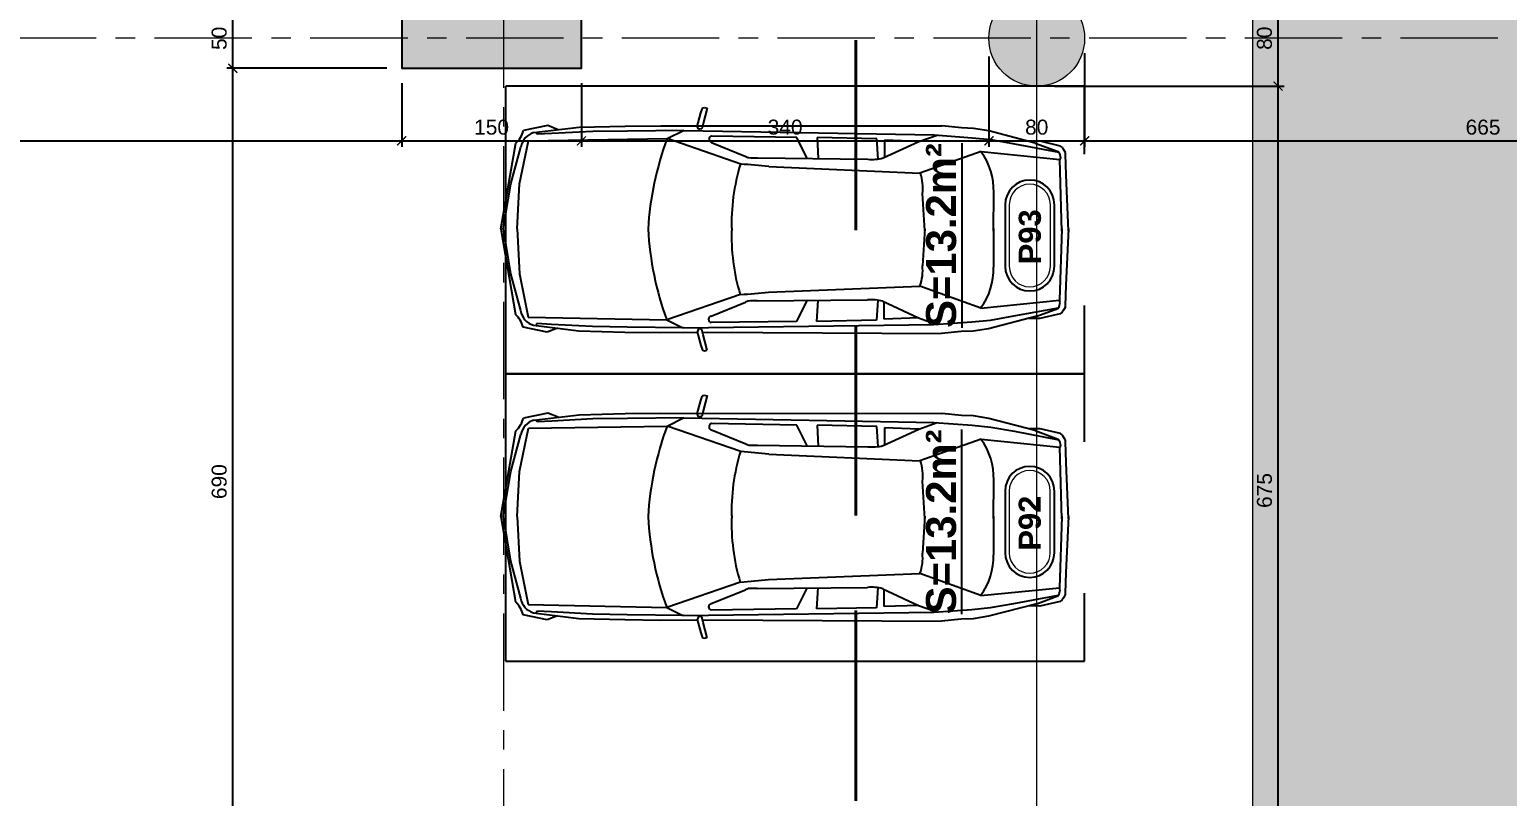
# Model space of a CAD drawing. Header units: centimetres. Extents: x 54080 to 84019, y -57712 to -39496.
# Drawn here: x 56612 to 57846, y -51905 to -51265 of the extents above; entities that cross this region are included whole.
import ezdxf
from ezdxf.enums import TextEntityAlignment as Align

# ---------------------------------------------------------------- set-up
doc = ezdxf.new("R2010")
doc.units = ezdxf.units.CM
doc.header["$LTSCALE"] = 50
doc.header["$MEASUREMENT"] = 0
for name, pattern in [('23486-A01$0${ Chain Double-Dash }', [0]), ('AXES', [2, 1.25, -0.25, 0.25, -0.25]), ('CACHE', [0.375, 0.25, -0.125]), ('CONTINU', [0]), ('DASHED2', [9.525, 6.35, -3.175])]:
    doc.linetypes.add(name, pattern=pattern)
doc.layers.get('0').update_dxf_attribs({"color": 8})
for name, color, linetype in [('AXES', 10, 'AXES'), ('BETON COUPE', 3, 'CONTINU'), ('BETON TRAME', 252, 'Continuous'), ('COTE 50ème', 1, 'Continuous'), ('FINI', 251, 'Continuous'), ('PILIER', 7, 'Continuous'), ('TEXTE', 7, 'Continuous')]:
    doc.layers.add(name, color=color, linetype=linetype)
for name, color, linetype, lineweight in [('BETON HACHURE', 253, 'Continuous', 13), ('EXISTANT COUPE', 251, 'Continuous', 40), ('MACONNERIE COUPE', 7, 'Continuous', 30)]:
    doc.layers.add(name, color=color, linetype=linetype, lineweight=lineweight)
for name, color, linetype, lineweight, true_color in [('HORS GEL', 7, 'CACHE', 15, 0x00661a), ('HORS GEL COTE', 7, 'Continuous', 13, 0x00661a), ('New_2D Drafting - General_Pen_No__4', 252, 'Continuous', 13, 0x696969)]:
    doc.layers.add(name, color=color, linetype=linetype, lineweight=lineweight, true_color=true_color)
doc.layers.add('PREFA MUR SUP TRAME', color=7, linetype='Continuous', true_color=0xd7c7ff)
doc.styles.add('BRMNAMES', font='swisseb.ttf', dxfattribs={"height": 20})
doc.styles.add('RS_TEXT_1.50', font='arial.ttf', dxfattribs={"height": 12.5})
doc.styles.add('RS_TXT_50', font='arial.ttf', dxfattribs={"height": 12.5})
doc.dimstyles.new('RS_50CM_LINEAIRE', dxfattribs={"dimscale": 5, "dimtxt": 12.5, "dimasz": 1.5, "dimexe": 1, "dimexo": 2.5, "dimgap": 1, "dimtad": 1, "dimdec": 1, "dimrnd": 0.5, "dimdsep": 46, "dimtxsty": 'RS_TXT_50', "dimblk1": 'ARCHTICK', "dimblk2": 'ARCHTICK', "dimsah": 1, "dimcen": 2.5, "dimdle": 1, "dimclrt": 4, "dimadec": 0, "dimazin": 2, "dimtfac": 1, "dimtdec": 1, "dimtix": 1, "dimtmove": 2, "dimatfit": 3, "dimfxl": 1, "dimtolj": 1, "dimtzin": 0, "dimarcsym": 0})

# ---------------------------------------------------------------- blocks, each defined once
blk = doc.blocks.new('A$C99aa3423')
at = {"layer": 'AXES', "lineweight": 5, "ltscale": 1.3}
for p, q in [((805, 1580), (805, -1344.97)), ((3195, -410), (-1985, -410))]:
    blk.add_line(p, q, dxfattribs=at)
at = {"layer": 'HORS GEL', "linetype": '23486-A01$0${ Chain Double-Dash }', "ltscale": 1.2}
blk.add_line((1250, -1150), (1250, 1580), dxfattribs=at)
blk = doc.blocks.new('_ArchTick')
at = {"color": 0, "linetype": 'ByBlock', "const_width": 0.15}
blk.add_lwpolyline([(-0.5, -0.5), (0.5, 0.5)], dxfattribs=at)
blk = doc.blocks.new('*D958')
at = {"layer": 'COTE 50ème', "color": 0, "lineweight": -2, "ltscale": 0.5, "transparency": 16777216}
for p, q in [((56910.2, -51297.4), (56776.8, -51297.4)), ((56781.8, -51992.4), (56781.8, -51292.4)), ((56743.6, -51987.4), (56786.8, -51987.4))]:
    blk.add_line(p, q, dxfattribs=at)
at = {"layer": 'Defpoints', "color": 0, "ltscale": 0.5, "transparency": 16777216}
for p in [(56781.8, -51297.4), (56922.7, -51297.4), (56731.1, -51987.4)]:
    blk.add_point(p, dxfattribs=at)
at = {"layer": 'COTE 50ème', "color": 0, "lineweight": -2, "ltscale": 0.5, "transparency": 16777216, "xscale": 7.5, "yscale": 7.5, "zscale": 7.5}
for p, rotation in [((56781.8, -51297.4), 90), ((56781.8, -51987.4), 270)]:
    blk.add_blockref('_ArchTick', p, dxfattribs=dict(at, rotation=rotation))
at = {"layer": 'COTE 50ème', "color": 4, "ltscale": 0.5, "transparency": 16777216, "insert": (56770.4, -51642.4), "char_height": 12.5, "attachment_point": 5, "rotation": 90, "style": 'RS_TXT_50'}
blk.add_mtext('\\A1;690', dxfattribs=at)
blk = doc.blocks.new('*D959')
at = {"layer": 'COTE 50ème', "color": 0, "lineweight": -2, "ltscale": 0.5, "transparency": 16777216}
for p, q in [((56910.2, -51247.4), (56776.8, -51247.4)), ((56781.8, -51302.4), (56781.8, -51242.4)), ((56910.2, -51297.4), (56776.8, -51297.4))]:
    blk.add_line(p, q, dxfattribs=at)
at = {"layer": 'Defpoints', "color": 0, "ltscale": 0.5, "transparency": 16777216}
for p in [(56781.8, -51247.4), (56922.7, -51247.4), (56922.7, -51297.4)]:
    blk.add_point(p, dxfattribs=at)
at = {"layer": 'COTE 50ème', "color": 0, "lineweight": -2, "ltscale": 0.5, "transparency": 16777216, "xscale": 7.5, "yscale": 7.5, "zscale": 7.5}
for p, rotation in [((56781.8, -51247.4), 90), ((56781.8, -51297.4), 270)]:
    blk.add_blockref('_ArchTick', p, dxfattribs=dict(at, rotation=rotation))
at = {"layer": 'COTE 50ème', "color": 4, "ltscale": 0.5, "transparency": 16777216, "insert": (56770.4, -51272.4), "char_height": 12.5, "attachment_point": 5, "rotation": 90, "style": 'RS_TXT_50'}
blk.add_mtext('\\A1;50', dxfattribs=at)
blk = doc.blocks.new('*D978')
at = {"layer": 'COTE 50ème', "color": 0, "lineweight": -2, "ltscale": 0.5, "transparency": 16777216}
for p, q in [((57467.4, -51312.3), (57659.2, -51312.3)), ((57654.2, -51992.4), (57654.2, -51307.3)), ((57505.2, -51987.4), (57659.2, -51987.4))]:
    blk.add_line(p, q, dxfattribs=at)
at = {"layer": 'Defpoints', "color": 0, "ltscale": 0.5, "transparency": 16777216}
for p in [(57454.9, -51312.3), (57654.2, -51312.3), (57492.7, -51987.4)]:
    blk.add_point(p, dxfattribs=at)
at = {"layer": 'COTE 50ème', "color": 0, "lineweight": -2, "ltscale": 0.5, "transparency": 16777216, "xscale": 7.5, "yscale": 7.5, "zscale": 7.5}
for p, rotation in [((57654.2, -51312.3), 90), ((57654.2, -51987.4), 270)]:
    blk.add_blockref('_ArchTick', p, dxfattribs=dict(at, rotation=rotation))
at = {"layer": 'COTE 50ème', "color": 4, "ltscale": 0.5, "transparency": 16777216, "insert": (57642.8, -51649.8), "char_height": 12.5, "attachment_point": 5, "rotation": 90, "style": 'RS_TXT_50'}
blk.add_mtext('\\A1;675', dxfattribs=at)
blk = doc.blocks.new('*D979')
at = {"layer": 'COTE 50ème', "color": 0, "lineweight": -2, "ltscale": 0.5, "transparency": 16777216}
for p, q in [((57465.2, -51232.4), (57659.2, -51232.4)), ((57654.2, -51317.3), (57654.2, -51227.4)), ((57467.4, -51312.3), (57659.2, -51312.3))]:
    blk.add_line(p, q, dxfattribs=at)
at = {"layer": 'Defpoints', "color": 0, "ltscale": 0.5, "transparency": 16777216}
for p in [(57452.7, -51232.4), (57654.2, -51232.4), (57454.9, -51312.3)]:
    blk.add_point(p, dxfattribs=at)
at = {"layer": 'COTE 50ème', "color": 0, "lineweight": -2, "ltscale": 0.5, "transparency": 16777216, "xscale": 7.5, "yscale": 7.5, "zscale": 7.5}
for p, rotation in [((57654.2, -51232.4), 90), ((57654.2, -51312.3), 270)]:
    blk.add_blockref('_ArchTick', p, dxfattribs=dict(at, rotation=rotation))
at = {"layer": 'COTE 50ème', "color": 4, "ltscale": 0.5, "transparency": 16777216, "insert": (57642.8, -51272.3), "char_height": 12.5, "attachment_point": 5, "rotation": 90, "style": 'RS_TXT_50'}
blk.add_mtext('\\A1;80', dxfattribs=at)
blk = doc.blocks.new('*D1277')
at = {"layer": 'COTE 50ème', "color": 0, "lineweight": -2, "ltscale": 0.5, "transparency": 16777216}
for p, q in [((56237.7, -51309.9), (56237.7, -51363)), ((56922.7, -51309.9), (56922.7, -51363)), ((56232.7, -51358), (56927.7, -51358))]:
    blk.add_line(p, q, dxfattribs=at)
at = {"layer": 'Defpoints', "color": 0, "ltscale": 0.5, "transparency": 16777216}
for p in [(56237.7, -51297.4), (56922.7, -51297.4), (56922.7, -51358)]:
    blk.add_point(p, dxfattribs=at)
at = {"layer": 'COTE 50ème', "color": 0, "lineweight": -2, "ltscale": 0.5, "transparency": 16777216, "xscale": 7.5, "yscale": 7.5, "zscale": 7.5, "rotation": 180}
blk.add_blockref('_ArchTick', (56237.7, -51358), dxfattribs=at)
at = {"layer": 'COTE 50ème', "color": 0, "lineweight": -2, "ltscale": 0.5, "transparency": 16777216, "xscale": 7.5, "yscale": 7.5, "zscale": 7.5}
blk.add_blockref('_ArchTick', (56922.7, -51358), dxfattribs=at)
at = {"layer": 'COTE 50ème', "color": 4, "ltscale": 0.5, "transparency": 16777216, "insert": (56580.2, -51346.6), "char_height": 12.5, "attachment_point": 5, "style": 'RS_TXT_50'}
blk.add_mtext('\\A1;685', dxfattribs=at)
blk = doc.blocks.new('*D1278')
at = {"layer": 'COTE 50ème', "color": 0, "lineweight": -2, "ltscale": 0.5, "transparency": 16777216}
for p, q in [((56922.7, -51309.9), (56922.7, -51363)), ((57072.7, -51309.9), (57072.7, -51363)), ((56917.7, -51358), (57077.7, -51358))]:
    blk.add_line(p, q, dxfattribs=at)
at = {"layer": 'Defpoints', "color": 0, "ltscale": 0.5, "transparency": 16777216}
for p in [(56922.7, -51297.4), (57072.7, -51297.4), (57072.7, -51358)]:
    blk.add_point(p, dxfattribs=at)
at = {"layer": 'COTE 50ème', "color": 0, "lineweight": -2, "ltscale": 0.5, "transparency": 16777216, "xscale": 7.5, "yscale": 7.5, "zscale": 7.5, "rotation": 180}
blk.add_blockref('_ArchTick', (56922.7, -51358), dxfattribs=at)
at = {"layer": 'COTE 50ème', "color": 0, "lineweight": -2, "ltscale": 0.5, "transparency": 16777216, "xscale": 7.5, "yscale": 7.5, "zscale": 7.5}
blk.add_blockref('_ArchTick', (57072.7, -51358), dxfattribs=at)
at = {"layer": 'COTE 50ème', "color": 4, "ltscale": 0.5, "transparency": 16777216, "insert": (56997.7, -51346.6), "char_height": 12.5, "attachment_point": 5, "style": 'RS_TXT_50'}
blk.add_mtext('\\A1;150', dxfattribs=at)
blk = doc.blocks.new('*D1279')
at = {"layer": 'COTE 50ème', "color": 0, "lineweight": -2, "ltscale": 0.5, "transparency": 16777216}
for p, q in [((57412.8, -51287.5), (57412.8, -51363)), ((57072.7, -51309.9), (57072.7, -51363)), ((57067.7, -51358), (57417.8, -51358))]:
    blk.add_line(p, q, dxfattribs=at)
at = {"layer": 'Defpoints', "color": 0, "ltscale": 0.5, "transparency": 16777216}
for p in [(57412.8, -51275), (57072.7, -51297.4), (57412.8, -51358)]:
    blk.add_point(p, dxfattribs=at)
at = {"layer": 'COTE 50ème', "color": 0, "lineweight": -2, "ltscale": 0.5, "transparency": 16777216, "xscale": 7.5, "yscale": 7.5, "zscale": 7.5, "rotation": 180}
blk.add_blockref('_ArchTick', (57072.7, -51358), dxfattribs=at)
at = {"layer": 'COTE 50ème', "color": 0, "lineweight": -2, "ltscale": 0.5, "transparency": 16777216, "xscale": 7.5, "yscale": 7.5, "zscale": 7.5}
blk.add_blockref('_ArchTick', (57412.8, -51358), dxfattribs=at)
at = {"layer": 'COTE 50ème', "color": 4, "ltscale": 0.5, "transparency": 16777216, "insert": (57242.7, -51346.6), "char_height": 12.5, "attachment_point": 5, "style": 'RS_TXT_50'}
blk.add_mtext('\\A1;340', dxfattribs=at)
blk = doc.blocks.new('*D1280')
at = {"layer": 'COTE 50ème', "color": 0, "lineweight": -2, "ltscale": 0.5, "transparency": 16777216}
for p, q in [((57412.8, -51287.5), (57412.8, -51363)), ((57492.7, -51284.9), (57492.7, -51363)), ((57407.8, -51358), (57497.7, -51358))]:
    blk.add_line(p, q, dxfattribs=at)
at = {"layer": 'Defpoints', "color": 0, "ltscale": 0.5, "transparency": 16777216}
for p in [(57412.8, -51275), (57492.7, -51272.4), (57492.7, -51358)]:
    blk.add_point(p, dxfattribs=at)
at = {"layer": 'COTE 50ème', "color": 0, "lineweight": -2, "ltscale": 0.5, "transparency": 16777216, "xscale": 7.5, "yscale": 7.5, "zscale": 7.5, "rotation": 180}
blk.add_blockref('_ArchTick', (57412.8, -51358), dxfattribs=at)
at = {"layer": 'COTE 50ème', "color": 0, "lineweight": -2, "ltscale": 0.5, "transparency": 16777216, "xscale": 7.5, "yscale": 7.5, "zscale": 7.5}
blk.add_blockref('_ArchTick', (57492.7, -51358), dxfattribs=at)
at = {"layer": 'COTE 50ème', "color": 4, "ltscale": 0.5, "transparency": 16777216, "insert": (57452.7, -51346.6), "char_height": 12.5, "attachment_point": 5, "style": 'RS_TXT_50'}
blk.add_mtext('\\A1;80', dxfattribs=at)
blk = doc.blocks.new('*D1281')
at = {"layer": 'COTE 50ème', "color": 0, "lineweight": -2, "ltscale": 0.5, "transparency": 16777216}
for p, q in [((57492.7, -51284.9), (57492.7, -51363)), ((58157.7, -51324.9), (58157.7, -51363)), ((57487.7, -51358), (58162.7, -51358))]:
    blk.add_line(p, q, dxfattribs=at)
at = {"layer": 'Defpoints', "color": 0, "ltscale": 0.5, "transparency": 16777216}
for p in [(57492.7, -51272.4), (58157.7, -51312.4), (58157.7, -51358)]:
    blk.add_point(p, dxfattribs=at)
at = {"layer": 'COTE 50ème', "color": 0, "lineweight": -2, "ltscale": 0.5, "transparency": 16777216, "xscale": 7.5, "yscale": 7.5, "zscale": 7.5, "rotation": 180}
blk.add_blockref('_ArchTick', (57492.7, -51358), dxfattribs=at)
at = {"layer": 'COTE 50ème', "color": 0, "lineweight": -2, "ltscale": 0.5, "transparency": 16777216, "xscale": 7.5, "yscale": 7.5, "zscale": 7.5}
blk.add_blockref('_ArchTick', (58157.7, -51358), dxfattribs=at)
at = {"layer": 'COTE 50ème', "color": 4, "ltscale": 0.5, "transparency": 16777216, "insert": (57825.2, -51346.6), "char_height": 12.5, "attachment_point": 5, "style": 'RS_TXT_50'}
blk.add_mtext('\\A1;665', dxfattribs=at)
blk = doc.blocks.new('PILIER')
at = {"color": 252}
blk.add_lwpolyline([(1.563, 1.2), (-1.437, 1.2, 1), (-1.437, -1.2), (1.563, -1.2, 1), (1.563, 1.2, -1)], format="xyb", dxfattribs=at)
at = {"color": 10, "lineweight": 20}
blk.add_lwpolyline([(1.563, 1), (-1.437, 1, 1), (-1.437, -1), (1.563, -1, 1)], format="xyb", close=True, dxfattribs=at)
at = {"color": 7, "style": 'BRMNAMES'}
blk.add_attdef('PILIER_TEXTE', text='', height=1.076, dxfattribs=at).set_placement((0, 0), align=Align.MIDDLE_CENTER)

msp = doc.modelspace()

# ---------------------------------------------------------------- hatches: boundary and pattern name
at = {"layer": 'BETON HACHURE', "transparency": 33554585}
h = msp.add_hatch(dxfattribs=at)
h.set_pattern_fill('ANSI37', color=256, scale=50, angle=270, style=0)
h.set_pattern_definition([(315, (861.459, 19655.393), (4.4194174, 4.4194174), []), (45, (861.459, 19655.393), (-4.4194174, 4.4194174), [])])
h.paths.add_polyline_path([(56357.67, -51847.22), (56382.67, -51847.22), (56382.67, -52172.22), (56357.67, -52172.22)], flags=0)
h.paths.add_polyline_path([(56357.67, -51847.22), (56382.67, -51847.22), (56382.67, -52172.22), (56357.67, -52172.22)], flags=0)
h.paths.add_polyline_path([(58537.67, -51987.36), (58537.67, -52037.36), (58617.67, -52037.36), (58617.67, -51987.36)], flags=0)
h.paths.add_polyline_path([(58157.67, -51987.36), (58157.67, -52037.36), (58237.67, -52037.36), (58237.67, -51987.36)], flags=0)
edge = h.paths.add_edge_path(flags=0)
edge.add_arc((58197.67, -50672.36), 40, 0, 360)
edge = h.paths.add_edge_path(flags=0)
edge.add_arc((58197.67, -49997.36), 40, 0, 360)
edge = h.paths.add_edge_path(flags=0)
edge.add_arc((58197.67, -51272.36), 40, 0, 360)
h.paths.add_polyline_path([(59277.67, -49527.22), (54853.83, -49527.22), (54464.54, -54263.92), (59277.59, -54736.58), (59277.67, -54713.51)])
edge = h.paths.add_edge_path(flags=0)
edge.add_arc((58197.67, -51272.36), 40, 0, 360)
h.paths.add_polyline_path([(56982.67, -49552.22), (56982.67, -49972.36), (57007.67, -49972.36), (57007.67, -49552.22), (58577.68, -49552.22), (58577.67, -50022.36), (58617.67, -50022.36), (58617.67, -49552.22), (59247.67, -49552.22), (59247.67, -51282.36), (58617.67, -51282.36), (58617.67, -50647.36), (58577.67, -50647.36), (58577.67, -51312.36), (59247.67, -51312.36), (59247.67, -52057.36), (58577.67, -52057.36), (58577.67, -53447.36), (58617.67, -53447.36), (58617.67, -52087.36), (59247.67, -52087.36), (59247.67, -54709.01), (58245.17, -54610.07), (58245.17, -54122.36), (58220.17, -54122.36), (58220.17, -54607.62), (56915.17, -54479.46), (56915.17, -54122.36), (56890.17, -54122.36), (56890.17, -54477.01), (55702.67, -54360.39), (55702.67, -54122.36), (55652.67, -54122.36), (55652.67, -54355.48), (54491.47, -54241.45), (54666.86, -52107.36), (54872.67, -52107.36), (54872.67, -52057.36), (54670.97, -52057.36), (54672.82, -52037.36), (54872.67, -52037.36), (54872.67, -51987.36), (54676.72, -51987.36), (54733.43, -51297.36), (54872.67, -51297.36), (54872.67, -51247.36), (54737.54, -51247.36), (54782.74, -50697.36), (54872.67, -50697.36), (54872.67, -50647.36), (54786.85, -50647.36), (54876.86, -49552.22), (55655.17, -49552.22), (55655.17, -49972.36), (55680.17, -49972.36), (55680.17, -49552.22)], flags=16)
h.paths.add_polyline_path([(58157.67, -51232.36), (58157.67, -51312.36), (58237.67, -51312.36), (58237.67, -51232.36)], flags=0)
at = {"layer": 'BETON TRAME', "transparency": 33554559}
h = msp.add_hatch(color=256, dxfattribs=at)
h.dxf.hatch_style = 1
h.paths.add_polyline_path([(55742.67, -51297.36), (55707.67, -51297.36), (55707.67, -50647.36), (55742.67, -50647.36), (55742.67, -50822.36), (56202.67, -50822.36), (56202.67, -50647.36), (56237.67, -50647.36), (56237.67, -51297.36), (56202.67, -51297.36), (56202.67, -50862.36), (55992.67, -50862.36), (55992.67, -51192.36), (55952.67, -51192.36), (55952.67, -50862.36), (55742.67, -50862.36)])
h.paths.add_polyline_path([(54872.67, -49972.36), (54872.67, -50022.36), (55022.67, -50022.36), (55022.67, -49972.36)])
h.paths.add_polyline_path([(55592.67, -49972.36), (55592.67, -50022.36), (55742.67, -50022.36), (55742.67, -49972.36)])
h.paths.add_polyline_path([(56202.67, -49972.36), (56202.67, -50022.36), (56352.67, -50022.36), (56352.67, -49972.36)])
h.paths.add_polyline_path([(56922.67, -49972.36), (56922.67, -50022.36), (57072.67, -50022.36), (57072.67, -49972.36)])
h.paths.add_polyline_path([(56922.67, -50647.36), (56922.67, -50697.36), (57072.67, -50697.36), (57072.67, -50647.36)])
h.paths.add_polyline_path([(54872.67, -50647.36), (54872.67, -50697.36), (55022.67, -50697.36), (55022.67, -50647.36)])
h.paths.add_polyline_path([(54872.67, -51247.36), (54872.67, -51297.36), (55022.67, -51297.36), (55022.67, -51247.36)])
h.paths.add_polyline_path([(56922.67, -51247.36), (56922.67, -51297.36), (57072.67, -51297.36), (57072.67, -51247.36)])
h.paths.add_polyline_path([(56922.67, -51987.36), (56922.67, -52037.36), (57072.67, -52037.36), (57072.67, -51987.36)])
h.paths.add_polyline_path([(55022.67, -52037.36), (55022.67, -51987.36), (54872.67, -51987.36), (54872.67, -52037.36)])
h.paths.add_polyline_path([(55687.67, -51987.36), (55687.67, -52037.36), (55812.67, -52037.36), (55812.67, -51987.36)])
h.paths.add_polyline_path([(56132.67, -51987.36), (56132.67, -52037.36), (56257.67, -52037.36), (56257.67, -51987.36)])
h.paths.add_polyline_path([(56107.67, -52037.36), (56132.67, -52037.36), (56132.67, -51532.36), (56107.67, -51532.36)])
h.paths.add_polyline_path([(55812.67, -52037.36), (55837.67, -52037.36), (55837.67, -51532.36), (55812.67, -51532.36)])
at = {"layer": 'New_2D Drafting - General_Pen_No__4', "linetype": 'Continuous', "lineweight": 0, "true_color": 0xc7c8ca, "transparency": 33554546}
h = msp.add_hatch(color=9, dxfattribs=at)
edge = h.paths.add_edge_path()
edge.add_line((59247.67, -53474.77), (59247.67, -52087.36))
edge.add_line((59247.67, -52087.36), (58657.67, -52087.36))
edge.add_line((58657.67, -52087.36), (58657.67, -53253.16))
edge.add_arc((58307.67, -53253.16), 350, -93.08046, 0, ccw=False)
edge.add_line((58288.86, -53602.65), (58283.86, -53602.39))
edge.add_arc((58302.67, -53252.89), 350, 180, 266.91954, ccw=False)
edge.add_line((57952.67, -53252.89), (57952.67, -50634.86))
edge.add_arc((57492.67, -50634.86), 460, 0, 90)
edge.add_line((57492.67, -50174.86), (55707.67, -50174.86))
edge.add_arc((55707.67, -50634.86), 460, 90, 180)
edge.add_line((55247.67, -50634.86), (55247.67, -53323.54))
edge.add_arc((55707.67, -53323.54), 460, 180, 266.91954)
edge.add_line((55682.95, -53782.88), (57784.07, -53895.95))
edge.add_line((57784.07, -53895.95), (58492.95, -53934.1))
edge.add_arc((58611.23, -53278.74), 665.95, 259.76948, 342.88134)
edge = h.paths.add_edge_path(flags=16)
edge.add_line((57263.86, -53547.49), (55898.86, -53474.03))
edge.add_arc((55917.67, -53124.54), 350, 180, 266.91954, ccw=False)
edge.add_line((55567.67, -53124.54), (55567.67, -50844.86))
edge.add_arc((55917.67, -50844.86), 350, 90, 180, ccw=False)
edge.add_line((55917.67, -50494.86), (57282.67, -50494.86))
edge.add_arc((57282.67, -50844.86), 350, 0, 90, ccw=False)
edge.add_line((57632.67, -50844.86), (57632.67, -53198))
edge.add_arc((57282.67, -53198), 350, -93.08046, 0, ccw=False)
at = {"layer": 'PREFA MUR SUP TRAME'}
h = msp.add_hatch(color=256, dxfattribs=at)
h.paths.add_polyline_path([(57412.67, -51987.36), (57412.67, -52037.36), (57492.67, -52037.36), (57492.67, -51987.36)])
h.paths.add_polyline_path([(55702.67, -52412.36), (55682.67, -52412.36), (55682.67, -52087.36), (56127.67, -52087.36), (56127.67, -52412.36), (56107.67, -52412.36), (56107.67, -52107.36), (55917.67, -52107.36), (55917.67, -52412.36), (55892.67, -52412.36), (55892.67, -52107.36), (55702.67, -52107.36)])
h.paths.add_polyline_path([(55702.67, -52797.36), (55652.67, -52797.36), (55652.67, -52927.36), (55702.67, -52927.36)])
h.paths.add_polyline_path([(55022.67, -52847.36), (55022.67, -52797.36), (54872.67, -52797.36), (54872.67, -52847.36)])
h.paths.add_polyline_path([(55022.67, -53373.36), (55022.67, -53323.36), (54872.67, -53323.36), (54872.67, -53373.36)])
h.paths.add_polyline_path([(55702.67, -53222.36), (55652.67, -53222.36), (55652.67, -53372.36), (55702.67, -53372.36)])
h.paths.add_polyline_path([(55702.67, -53972.36), (55652.67, -53972.36), (55652.67, -54122.36), (55702.67, -54122.36)])
h.paths.add_polyline_path([(55022.67, -54067.36), (55022.67, -54017.36), (54872.67, -54017.36), (54872.67, -54067.36)])
h.paths.add_polyline_path([(55022.67, -52107.36), (55022.67, -52057.36), (54872.67, -52057.36), (54872.67, -52107.36)])
edge = h.paths.add_edge_path()
edge.add_arc((57452.67, -51272.36), 40, 0, 360)
edge = h.paths.add_edge_path()
edge.add_arc((57452.67, -50672.36), 40, 0, 360)
edge = h.paths.add_edge_path()
edge.add_arc((57572.67, -49997.36), 40, 0, 360)
h.paths.add_polyline_path([(56107.67, -53323.39), (56157.67, -53323.39), (56157.67, -53397.39), (56107.67, -53397.39)])

# ---------------------------------------------------------------- linework, layer by layer
at = {"layer": 'BETON COUPE'}
msp.add_lwpolyline([(56922.67, -51247.36), (56922.67, -51297.36), (57072.67, -51297.36), (57072.67, -51247.36)], close=True, dxfattribs=at)
at = {"layer": 'BETON COUPE', "lineweight": 5, "ltscale": 0.5}
msp.add_circle((57452.67, -51272.36), 40, dxfattribs=at)
at = {"layer": 'EXISTANT COUPE', "lineweight": 5}
msp.add_lwpolyline([(57263.86, -53547.49), (55898.86, -53474.03, -0.3985526), (55567.67, -53124.54), (55567.67, -50844.86, -0.4142136), (55917.67, -50494.86), (57282.67, -50494.86, -0.4142136), (57632.67, -50844.86), (57632.67, -53198, -0.4300498), (57263.86, -53547.49)], format="xyb", close=True, dxfattribs=at)
at = {"layer": 'FINI'}
for p, q in [((57009.51, -51552.36), (57009.51, -51312.36)), ((57492.67, -51312.36), (57009.51, -51312.36)), ((57492.67, -51369.2), (57492.67, -51312.36)), ((57170.12, -51342.83), (57172.49, -51334.63)), ((57172.49, -51334.63), (57173.44, -51331.44)), ((57173.44, -51331.44), (57173.91, -51330.53)), ((57173.91, -51330.53), (57175.29, -51330.09)), ((57177.57, -51330.57), (57174.23, -51343.34)), ((57175.29, -51330.09), (57177.54, -51330.68)), ((57044.53, -51345.17), (57024.37, -51349.37)), ((57032.91, -51351.05), (57070.81, -51346.52)), ((57053.15, -51348.63), (57044.53, -51345.17)), ((57082.28, -51350.06), (57048.01, -51351.8)), ((57070.81, -51346.52), (57109.21, -51345.65)), ((57111.08, -51349.75), (57082.28, -51350.06)), ((57109.21, -51345.65), (57138.93, -51345.33)), ((57158.17, -51349.23), (57111.08, -51349.75)), ((57138.93, -51345.33), (57373.5, -51345.52)), ((57144.23, -51355.98), (57157.79, -51349.24)), ((57158.17, -51349.23), (57367.18, -51352.91)), ((57169.17, -51345.57), (57170.12, -51342.83)), ((57170.52, -51348.33), (57169.17, -51345.57)), ((57171.43, -51348.34), (57170.52, -51348.33)), ((57173.26, -51347.9), (57171.43, -51348.34)), ((57174.23, -51343.34), (57173.26, -51347.9)), ((57173.74, -51345.66), (57174.24, -51345.66)), ((57389.97, -51347.17), (57373.5, -51345.52)), ((57400.04, -51347.52), (57389.97, -51347.17)), ((57412.86, -51349.67), (57400.04, -51347.52)), ((57451.38, -51359.77), (57412.86, -51349.67)), ((57005.41, -51431.38), (57017.98, -51359.97)), ((57021.09, -51393.92), (57028.6, -51357.87)), ((57028.6, -51357.87), (57144.23, -51355.98)), ((57035.67, -51352.39), (57034.86, -51350.82)), ((57048.01, -51351.8), (57035.67, -51352.39)), ((57205.71, -51377.33), (57144.23, -51355.98)), ((57181.35, -51359.24), (57209.97, -51370.97)), ((57252.44, -51355.15), (57181.36, -51353.94)), ((57261.12, -51372.62), (57252.44, -51355.15)), ((57319.27, -51356.35), (57269.41, -51355.18)), ((57269.41, -51355.18), (57270.4, -51372.74)), ((57320.43, -51373.12), (57319.27, -51356.35)), ((57324.54, -51372.27), (57354.27, -51358.54)), ((57325.63, -51357.42), (57325.6, -51371.65)), ((57354.27, -51358.54), (57325.63, -51357.42)), ((57354.27, -51358.54), (57369.68, -51353.1)), ((57367.18, -51352.91), (57398.75, -51355.31)), ((57398.75, -51355.31), (57414.32, -51356.97)), ((57414.32, -51356.97), (57434.01, -51360.41)), ((57434.01, -51360.41), (57471.02, -51367.4)), ((57455.48, -51358.35), (57446.36, -51358.45)), ((57451.38, -51359.77), (57470.66, -51366.87)), ((57472.44, -51362.28), (57455.48, -51358.35)), ((57474.29, -51363.63), (57472.44, -51362.28)), ((57013.67, -51393.9), (57022.22, -51363.16)), ((57219.51, -51372.05), (57311.8, -51373.3)), ((57406.36, -51366.93), (57355.27, -51385.06)), ((57406.22, -51366.92), (57471.99, -51373.63)), ((57470.66, -51366.87), (57471.59, -51368.23)), ((57471.59, -51368.23), (57472.07, -51369.6)), ((57472.55, -51371.88), (57471.99, -51373.63)), ((57473.79, -51433.33), (57471.99, -51373.63)), ((57472.07, -51369.6), (57472.55, -51371.88)), ((57475.22, -51365.45), (57474.29, -51363.63)), ((57476.62, -51367.72), (57475.22, -51365.45)), ((57476.63, -51369.09), (57476.62, -51367.72)), ((57477.27, -51386.38), (57476.63, -51369.09)), ((57229.05, -51379.5), (57355.27, -51385.06)), ((57479.09, -51433.34), (57477.27, -51386.38)), ((57007.51, -51431.39), (57013.67, -51393.9)), ((57018.99, -51431.41), (57021.09, -51393.92)), ((57359.18, -51433.11), (57357.36, -51402.04)), ((57416.7, -51433.21), (57416.77, -51401.1)), ((57005.41, -51431.38), (57017.69, -51502.85)), ((57007.51, -51431.39), (57013.51, -51468.9)), ((57018.99, -51431.41), (57020.94, -51468.91)), ((57359.18, -51431.12), (57357.24, -51462.18)), ((57416.71, -51431.25), (57416.64, -51463.36)), ((57473.79, -51431.37), (57471.75, -51491.06)), ((57479.09, -51431.38), (57477.08, -51478.34)), ((57013.51, -51468.9), (57021.94, -51499.68)), ((57020.94, -51468.91), (57028.29, -51504.99)), ((57228.83, -51484.19), (57355.08, -51479.15)), ((57406.09, -51497.49), (57355.08, -51479.15)), ((57477.08, -51478.34), (57476.37, -51495.62)), ((57205.49, -51486.27), (57143.92, -51507.36)), ((57181.05, -51504.25), (57209.72, -51492.64)), ((57219.27, -51491.6), (57311.56, -51490.73)), ((57260.88, -51491.21), (57252.12, -51508.64)), ((57269.09, -51508.67), (57270.16, -51491.12)), ((57320.18, -51490.95), (57318.95, -51507.72)), ((57324.29, -51491.82), (57353.96, -51505.67)), ((57325.32, -51506.67), (57325.35, -51492.31)), ((57405.95, -51497.5), (57471.75, -51491.06)), ((57433.72, -51504.13), (57470.75, -51497.29)), ((57452.92, -51504.41), (57470.39, -51497.82)), ((57470.39, -51497.82), (57471.33, -51496.46)), ((57471.33, -51496.46), (57471.81, -51495.09)), ((57472.3, -51492.82), (57471.75, -51491.06)), ((57471.81, -51495.09), (57472.3, -51492.82)), ((57476.35, -51496.99), (57474.94, -51499.26)), ((57476.37, -51495.62), (57476.35, -51496.99)), ((57492.67, -51552.36), (57492.67, -51495.52)), ((57028.29, -51504.99), (57143.92, -51507.36)), ((57143.92, -51507.36), (57157.45, -51514.16)), ((57252.12, -51508.64), (57181.04, -51509.55)), ((57318.95, -51507.72), (57269.09, -51508.67)), ((57353.96, -51505.67), (57325.32, -51506.67)), ((57353.96, -51505.67), (57369.35, -51511.17)), ((57366.85, -51511.35), (57398.43, -51509.08)), ((57398.43, -51509.08), (57414, -51507.49)), ((57452.92, -51504.41), (57412.52, -51514.78)), ((57414, -51507.49), (57433.72, -51504.13)), ((57455.18, -51506.28), (57446.18, -51506.14)), ((57472.15, -51502.42), (57455.18, -51506.28)), ((57474, -51501.07), (57472.15, -51502.42)), ((57474.94, -51499.26), (57474, -51501.07)), ((57044.18, -51517.76), (57024.03, -51513.47)), ((57032.58, -51511.83), (57070.46, -51516.51)), ((57035.34, -51510.5), (57034.53, -51512.07)), ((57047.68, -51511.14), (57035.34, -51510.5)), ((57052.8, -51514.33), (57044.18, -51517.76)), ((57081.94, -51513.02), (57047.68, -51511.14)), ((57070.46, -51516.51), (57108.86, -51517.54)), ((57110.75, -51513.46), (57081.94, -51513.02)), ((57108.86, -51517.54), (57138.57, -51517.99)), ((57157.83, -51514.16), (57110.75, -51513.46)), ((57138.57, -51517.99), (57169.17, -51517.66)), ((57157.83, -51514.16), (57366.85, -51511.35)), ((57170.52, -51514.95), (57169.17, -51517.71)), ((57169.17, -51517.71), (57170.12, -51520.44)), ((57170.12, -51520.44), (57172.49, -51528.64)), ((57171.43, -51514.94), (57170.52, -51514.95)), ((57173.26, -51515.37), (57171.43, -51514.94)), ((57174.23, -51519.94), (57173.26, -51515.37)), ((57173.74, -51517.61), (57174.24, -51517.61)), ((57177.57, -51532.7), (57174.23, -51519.94)), ((57174.24, -51517.61), (57373.14, -51518.76)), ((57389.62, -51517.18), (57373.14, -51518.76)), ((57399.69, -51516.88), (57389.62, -51517.18)), ((57412.52, -51514.78), (57399.69, -51516.88)), ((57172.49, -51528.64), (57173.44, -51531.83)), ((57173.44, -51531.83), (57173.91, -51532.74)), ((57173.91, -51532.74), (57175.29, -51533.18)), ((57175.29, -51533.18), (57177.54, -51532.6)), ((57009.51, -51552.36), (57492.67, -51552.36)), ((57009.51, -51792.36), (57009.51, -51552.36)), ((57492.67, -51552.36), (57009.51, -51552.36)), ((57492.67, -51609.2), (57492.67, -51552.36)), ((57172.49, -51574.63), (57173.44, -51571.44)), ((57173.44, -51571.44), (57173.91, -51570.53)), ((57173.91, -51570.53), (57175.29, -51570.09)), ((57177.57, -51570.57), (57174.23, -51583.34)), ((57175.29, -51570.09), (57177.54, -51570.68)), ((57169.17, -51585.57), (57170.12, -51582.83)), ((57170.12, -51582.83), (57172.49, -51574.63)), ((57174.23, -51583.34), (57173.26, -51587.9)), ((57044.53, -51585.17), (57024.37, -51589.37)), ((57028.6, -51597.87), (57144.23, -51595.98)), ((57032.91, -51591.05), (57070.81, -51586.52)), ((57035.67, -51592.39), (57034.86, -51590.82)), ((57048.01, -51591.8), (57035.67, -51592.39)), ((57053.15, -51588.63), (57044.53, -51585.17)), ((57082.28, -51590.06), (57048.01, -51591.8)), ((57070.81, -51586.52), (57109.21, -51585.65)), ((57111.08, -51589.75), (57082.28, -51590.06)), ((57109.21, -51585.65), (57138.93, -51585.33)), ((57158.17, -51589.23), (57111.08, -51589.75)), ((57138.93, -51585.33), (57373.5, -51585.52)), ((57144.23, -51595.98), (57157.79, -51589.24)), ((57205.71, -51617.33), (57144.23, -51595.98)), ((57158.17, -51589.23), (57367.18, -51592.91)), ((57170.52, -51588.33), (57169.17, -51585.57)), ((57171.43, -51588.34), (57170.52, -51588.33)), ((57173.26, -51587.9), (57171.43, -51588.34)), ((57173.74, -51585.66), (57174.24, -51585.66)), ((57252.44, -51595.15), (57181.36, -51593.94)), ((57261.12, -51612.62), (57252.44, -51595.15)), ((57319.27, -51596.35), (57269.41, -51595.18)), ((57269.41, -51595.18), (57270.4, -51612.74)), ((57320.43, -51613.12), (57319.27, -51596.35)), ((57354.27, -51598.54), (57369.68, -51593.1)), ((57367.18, -51592.91), (57398.75, -51595.31)), ((57389.97, -51587.17), (57373.5, -51585.52)), ((57400.04, -51587.52), (57389.97, -51587.17)), ((57398.75, -51595.31), (57414.32, -51596.97)), ((57412.86, -51589.67), (57400.04, -51587.52)), ((57451.38, -51599.77), (57412.86, -51589.67)), ((57005.41, -51671.38), (57017.98, -51599.97)), ((57013.67, -51633.9), (57022.22, -51603.16)), ((57021.09, -51633.92), (57028.6, -51597.87)), ((57181.35, -51599.24), (57209.97, -51610.97)), ((57324.54, -51612.27), (57354.27, -51598.54)), ((57325.63, -51597.42), (57325.6, -51611.65)), ((57354.27, -51598.54), (57325.63, -51597.42)), ((57406.36, -51606.93), (57355.27, -51625.06)), ((57406.22, -51606.92), (57471.99, -51613.63)), ((57414.32, -51596.97), (57434.01, -51600.41)), ((57434.01, -51600.41), (57471.02, -51607.4)), ((57455.48, -51598.35), (57446.36, -51598.45)), ((57451.38, -51599.77), (57470.66, -51606.87)), ((57472.44, -51602.28), (57455.48, -51598.35)), ((57470.66, -51606.87), (57471.59, -51608.23)), ((57471.59, -51608.23), (57472.07, -51609.6)), ((57474.29, -51603.63), (57472.44, -51602.28)), ((57475.22, -51605.45), (57474.29, -51603.63)), ((57476.62, -51607.72), (57475.22, -51605.45)), ((57476.63, -51609.09), (57476.62, -51607.72)), ((57477.27, -51626.38), (57476.63, -51609.09)), ((57219.51, -51612.05), (57311.8, -51613.3)), ((57229.05, -51619.5), (57355.27, -51625.06)), ((57472.55, -51611.88), (57471.99, -51613.63)), ((57473.79, -51673.33), (57471.99, -51613.63)), ((57472.07, -51609.6), (57472.55, -51611.88)), ((57479.09, -51673.34), (57477.27, -51626.38)), ((57007.51, -51671.39), (57013.67, -51633.9)), ((57018.99, -51671.41), (57021.09, -51633.92)), ((57359.18, -51673.11), (57357.36, -51642.04)), ((57416.7, -51673.21), (57416.77, -51641.1)), ((57005.41, -51671.38), (57017.69, -51742.85)), ((57007.51, -51671.39), (57013.51, -51708.9)), ((57018.99, -51671.41), (57020.94, -51708.91)), ((57359.18, -51671.12), (57357.24, -51702.18)), ((57416.71, -51671.25), (57416.64, -51703.36)), ((57473.79, -51671.37), (57471.75, -51731.06)), ((57479.09, -51671.38), (57477.08, -51718.34)), ((57013.51, -51708.9), (57021.94, -51739.68)), ((57020.94, -51708.91), (57028.29, -51744.99)), ((57228.83, -51724.19), (57355.08, -51719.15)), ((57406.09, -51737.49), (57355.08, -51719.15)), ((57477.08, -51718.34), (57476.37, -51735.62)), ((57205.49, -51726.27), (57143.92, -51747.36)), ((57219.27, -51731.6), (57311.56, -51730.73)), ((57260.88, -51731.21), (57252.12, -51748.64)), ((57269.09, -51748.67), (57270.16, -51731.12)), ((57320.18, -51730.95), (57318.95, -51747.72)), ((57324.29, -51731.82), (57353.96, -51745.67)), ((57325.32, -51746.67), (57325.35, -51732.31)), ((57405.95, -51737.5), (57471.75, -51731.06)), ((57472.3, -51732.82), (57471.75, -51731.06)), ((57181.05, -51744.25), (57209.72, -51732.64)), ((57452.92, -51744.41), (57412.52, -51754.78)), ((57414, -51747.49), (57433.72, -51744.13)), ((57433.72, -51744.13), (57470.75, -51737.29)), ((57452.92, -51744.41), (57470.39, -51737.82)), ((57472.15, -51742.42), (57455.18, -51746.28)), ((57470.39, -51737.82), (57471.33, -51736.46)), ((57471.33, -51736.46), (57471.81, -51735.09)), ((57471.81, -51735.09), (57472.3, -51732.82)), ((57474, -51741.07), (57472.15, -51742.42)), ((57474.94, -51739.26), (57474, -51741.07)), ((57476.35, -51736.99), (57474.94, -51739.26)), ((57476.37, -51735.62), (57476.35, -51736.99)), ((57492.67, -51792.36), (57492.67, -51735.52)), ((57044.18, -51757.76), (57024.03, -51753.47)), ((57028.29, -51744.99), (57143.92, -51747.36)), ((57032.58, -51751.83), (57070.46, -51756.51)), ((57035.34, -51750.5), (57034.53, -51752.07)), ((57047.68, -51751.14), (57035.34, -51750.5)), ((57052.8, -51754.33), (57044.18, -51757.76)), ((57081.94, -51753.02), (57047.68, -51751.14)), ((57070.46, -51756.51), (57108.86, -51757.54)), ((57110.75, -51753.46), (57081.94, -51753.02)), ((57157.83, -51754.16), (57110.75, -51753.46)), ((57143.92, -51747.36), (57157.45, -51754.16)), ((57157.83, -51754.16), (57366.85, -51751.35)), ((57170.52, -51754.95), (57169.17, -51757.71)), ((57171.43, -51754.94), (57170.52, -51754.95)), ((57173.26, -51755.37), (57171.43, -51754.94)), ((57174.23, -51759.94), (57173.26, -51755.37)), ((57252.12, -51748.64), (57181.04, -51749.55)), ((57318.95, -51747.72), (57269.09, -51748.67)), ((57353.96, -51745.67), (57325.32, -51746.67)), ((57353.96, -51745.67), (57369.35, -51751.17)), ((57366.85, -51751.35), (57398.43, -51749.08)), ((57399.69, -51756.88), (57389.62, -51757.18)), ((57398.43, -51749.08), (57414, -51747.49)), ((57412.52, -51754.78), (57399.69, -51756.88)), ((57455.18, -51746.28), (57446.18, -51746.14)), ((57108.86, -51757.54), (57138.57, -51757.99)), ((57138.57, -51757.99), (57169.17, -51757.66)), ((57169.17, -51757.71), (57170.12, -51760.44)), ((57170.12, -51760.44), (57172.49, -51768.64)), ((57172.49, -51768.64), (57173.44, -51771.83)), ((57173.74, -51757.61), (57174.24, -51757.61)), ((57177.57, -51772.7), (57174.23, -51759.94)), ((57174.24, -51757.61), (57373.14, -51758.76)), ((57389.62, -51757.18), (57373.14, -51758.76)), ((57173.44, -51771.83), (57173.91, -51772.74)), ((57173.91, -51772.74), (57175.29, -51773.18)), ((57175.29, -51773.18), (57177.54, -51772.6)), ((57009.51, -51792.36), (57492.67, -51792.36))]:
    msp.add_line(p, q, dxfattribs=at)
for centre, major_axis, ratio, start_param, end_param in [((57002.39, -51343.34), (-22.79, 0.28), 0.9999998, 2.3365197, 2.8861223), ((57036.99, -51365.43), (-14.94, 0.38), 0.9999998, -1.2692186, -0.1274101), ((57330.76, -51439.82), (30.21, 230.33), 0.8715423, 1.3145869, 1.6492973), ((57181.89, -51356.59), (2.56, 0.88), 0.9999997, 1.4358065, 4.1826319), ((57215.75, -51360.29), (5.81, 10.66), 0.9999997, 3.1448165, 3.3587911), ((57217.03, -51291.93), (-80.15, 0.77), 0.9999994, 1.5222876, 1.6114647), ((57315.39, -51338.59), (34.89, 0.83), 0.9999997, 4.5855228, 4.9536243), ((57363.44, -51399.03), (53.36, 0.57), 0.9999998, -0.0496496, 0.6326275), ((57367.79, -51426.89), (-169.78, 1.6), 0.9999998, -0.2873915, 0.0440399), ((57116.08, -52467.7), (232.64, 1069.03), 0.9999998, 0.1108356, 0.132256), ((57313.43, -51397.69), (-44.14, 0.78), 0.9999998, 3.0605595, 3.4528376), ((57330.8, -51424.29), (-29.26, 230.45), 0.871538, 1.4922957, 1.8270051), ((57367.76, -51437.38), (-169.79, 0.75), 0.9999998, -0.0343405, 0.2970909), ((57313.29, -51466.35), (-44.24, 1.25), 0.8567501, 2.830193, 3.284587), ((57363.3, -51465.22), (53.36, 0.48), 0.9999998, -0.6565816, 0.0256956), ((57120.37, -50395.53), (1092.99, 48.28), 0.9999996, -1.5370575, -1.5156375), ((57215.45, -51503.35), (12.07, 1.35), 0.9999998, 1.7368293, 1.9508038), ((57216.45, -51571.71), (-80.13, 2.06), 1, 4.7029884, 4.7921656), ((57315, -51525.46), (-34.89, 0.82), 0.9999997, 4.4667618, 4.8348634), ((57002.02, -51519.41), (22.65, 2.55), 0.9999998, 0.1514559, 0.7010585), ((57036.72, -51497.47), (14.94, 0.38), 0.9999998, 3.2645272, 4.4063358), ((57181.58, -51506.9), (2.56, 0.88), 0.9999997, 1.4358065, 4.1826319), ((57002.39, -51583.34), (-22.79, 0.28), 0.9999998, 2.3365197, 2.8861223), ((57036.99, -51605.43), (-14.94, 0.38), 0.9999998, -1.2692186, -0.1274101), ((57330.76, -51679.82), (30.21, 230.33), 0.8715423, 1.3145869, 1.6492973), ((57181.89, -51596.59), (2.56, 0.88), 0.9999997, 1.4358065, 4.1826319), ((57363.44, -51639.03), (53.36, 0.57), 0.9999998, -0.0496496, 0.6326275), ((57367.79, -51666.89), (-169.78, 1.6), 0.9999998, -0.2873915, 0.0440399), ((57116.08, -52707.7), (232.64, 1069.03), 0.9999998, 0.1108356, 0.132256), ((57215.75, -51600.29), (5.81, 10.66), 0.9999997, 3.1448165, 3.3587911), ((57217.03, -51531.93), (-80.15, 0.77), 0.9999994, 1.5222876, 1.6114647), ((57315.39, -51578.59), (34.89, 0.83), 0.9999997, 4.5855228, 4.9536243), ((57313.43, -51637.69), (-44.14, 0.78), 0.9999998, 3.0605595, 3.4528376), ((57330.8, -51664.29), (-29.26, 230.45), 0.871538, 1.4922957, 1.8270051), ((57367.76, -51677.38), (-169.79, 0.75), 0.9999998, -0.0343405, 0.2970909), ((57313.29, -51706.35), (-44.24, 1.25), 0.8567501, 2.830193, 3.284587), ((57363.3, -51705.22), (53.36, 0.48), 0.9999998, -0.6565816, 0.0256956), ((57120.37, -50635.53), (1092.99, 48.28), 0.9999996, -1.5370575, -1.5156375), ((57215.45, -51743.35), (12.07, 1.35), 0.9999998, 1.7368293, 1.9508038), ((57216.45, -51811.71), (-80.13, 2.06), 1, 4.7029884, 4.7921656), ((57315, -51765.46), (-34.89, 0.82), 0.9999997, 4.4667618, 4.8348634), ((57002.02, -51759.41), (22.65, 2.55), 0.9999998, 0.1514559, 0.7010585), ((57036.72, -51737.47), (14.94, 0.38), 0.9999998, 3.2645272, 4.4063358), ((57181.58, -51746.9), (2.56, 0.88), 0.9999997, 1.4358065, 4.1826319)]:
    msp.add_ellipse(centre, major_axis=major_axis, ratio=ratio, start_param=start_param, end_param=end_param, dxfattribs=at)
at = {"layer": 'HORS GEL COTE', "linetype": 'DASHED2', "lineweight": 40, "ltscale": 0.5}
msp.add_line((57301.83, -49130.71), (57301.83, -54862.41), dxfattribs=at)

# ---------------------------------------------------------------- block references
at = {"layer": 'MACONNERIE COUPE', "lineweight": 5, "ltscale": 0.5}
msp.add_blockref('A$C99aa3423', (56202.67, -50862.36), dxfattribs=at)
at = {"layer": 'PILIER', "xscale": 17.145, "yscale": 17.145, "zscale": 17.145, "rotation": 90}
for p, values in [((57446.92, -51438.05), {'PILIER_TEXTE': 'P93'}), ((57446.88, -51677.07), {'PILIER_TEXTE': 'P92'})]:
    msp.add_blockref('PILIER', p, dxfattribs=at).add_auto_attribs(values)

# ---------------------------------------------------------------- texts
at = {"layer": 'TEXTE', "char_height": 25, "width": 958.4363, "attachment_point": 5, "rotation": 90, "style": 'RS_TEXT_1.50'}
for insert in [(57373.06, -51436.96), (57373.02, -51675.98)]:
    msp.add_mtext('{\\fArial|b1|i0|c0|p34;\\LS=13.2m²}', dxfattribs=dict(at, insert=insert))

# ---------------------------------------------------------------- dimensions: what is measured, and where the dimension line sits
at = {"layer": 'COTE 50ème', "ltscale": 0.5}
for base, p1, p2, picture, middle in [((57654.15, -51232.36), (57454.91, -51312.3), (57452.67, -51232.36), '*D979', (57642.77, -51272.33)), ((56781.81, -51247.36), (56922.67, -51297.36), (56922.67, -51247.36), '*D959', (56770.42, -51272.36)), ((56781.81, -51297.36), (56731.11, -51987.36), (56922.67, -51297.36), '*D958', (56770.42, -51642.36)), ((57654.15, -51312.3), (57492.67, -51987.36), (57454.91, -51312.3), '*D978', (57642.77, -51649.83))]:
    dim = msp.add_linear_dim(base=base, p1=p1, p2=p2, angle=90, dimstyle='RS_50CM_LINEAIRE', dxfattribs=at)
    dim.commit()
    dim.dimension.update_dxf_attribs({"geometry": picture, "text_midpoint": middle})
for base, p1, p2, picture, middle in [((57412.76, -51357.99), (57072.67, -51297.36), (57412.76, -51274.99), '*D1279', (57242.71, -51346.6)), ((57492.67, -51357.99), (57412.76, -51274.99), (57492.67, -51272.36), '*D1280', (57452.71, -51346.61)), ((58157.67, -51357.99), (57492.67, -51272.36), (58157.67, -51312.36), '*D1281', (57825.17, -51346.61)), ((56922.67, -51357.99), (56237.67, -51297.36), (56922.67, -51297.36), '*D1277', (56580.17, -51346.61)), ((57072.67, -51357.99), (56922.67, -51297.36), (57072.67, -51297.36), '*D1278', (56997.67, -51346.61))]:
    dim = msp.add_linear_dim(base=base, p1=p1, p2=p2, dimstyle='RS_50CM_LINEAIRE', dxfattribs=at)
    dim.commit()
    dim.dimension.update_dxf_attribs({"geometry": picture, "text_midpoint": middle})

doc.saveas('drawing.dxf')
